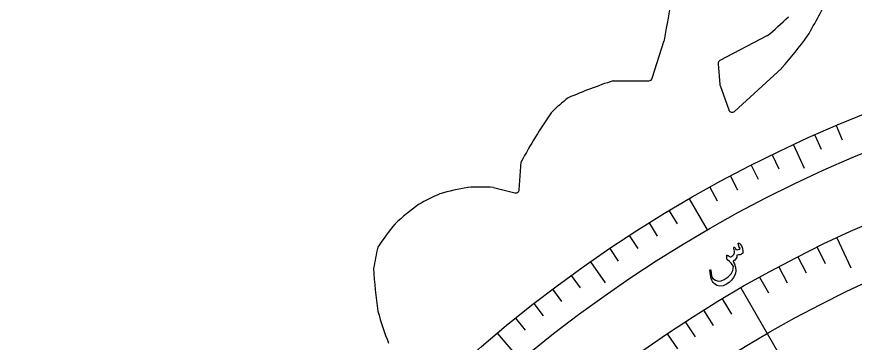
# Model space of a CAD drawing. Header units: millimetres. Extents: x -59 to 59, y -59 to 86.
# Drawn here: x -57.82 to -21.78, y 43.85 to 57.91 of the extents above; entities that cross this region are included whole.
import ezdxf

# ---------------------------------------------------------------- set-up
doc = ezdxf.new("R2010")
doc.units = ezdxf.units.MM
for name, color, linetype in [('CUT_INNER', 6, 'Continuous'), ('CUT_OUTER', 1, 'Continuous'), ('ENGRAVE', 7, 'Continuous'), ('ENGRAVE_FINE', 8, 'Continuous'), ('TEXT', 5, 'Continuous')]:
    doc.layers.add(name, color=color, linetype=linetype)

msp = doc.modelspace()

# ---------------------------------------------------------------- linework, layer by layer
at = {"layer": 'CUT_INNER'}
for points in [[(-25.5719, 57.0867), (-25.5746, 57.0852), (-27.5961, 56.0304)], [(-27.676, 55.8838), (-27.5948, 54.9922)], [(-26.9669, 53.8392), (-24.9366, 55.7006), (-24.9284, 55.7087)], [(-27.5867, 54.9553), (-27.2095, 53.8993)]]:
    msp.add_lwpolyline(points, dxfattribs=at)
for centre, radius, start, end in [((-41.5754, 67.5424), 20.6, 329.49973, 334.98841), ((-32.396, 65.5986), 10.9096, 308.71997, 315.21557), ((-42.092, 70.5673), 22.7017, 319.11698, 323.57267), ((-27.5267, 55.8974), 0.15, 117.55445, 185.20348), ((-27.4455, 55.0058), 0.15, 185.20348, 199.65549), ((-27.0683, 53.9498), 0.15, 199.65549, 312.51461)]:
    msp.add_arc(centre, radius, start, end, dxfattribs=at)
at = {"layer": 'CUT_OUTER'}
for points in [[(-30.5006, 55.2615), (-29.9855, 56.8914), (-29.9825, 56.9027)], [(-32.1874, 55.1566), (-32.184, 55.1567), (-30.6436, 55.1567)], [(-36.2188, 50.4659), (-36.1389, 51.6615), (-36.1385, 51.6651)], [(-37.3335, 50.5621), (-37.329, 50.5613), (-36.4048, 50.3304)]]:
    msp.add_lwpolyline(points, dxfattribs=at)
for centre, radius, start, end in [((-84.1824, 67.3187), 55.1917, 349.12164, 353.5611), ((-24.8832, 33.0807), 23.2529, 108.30771, 113.39787), ((-30.6436, 55.3067), 0.15, 270, 342.46424), ((-28.1908, 46.9059), 9.5711, 128.25753, 134.10676), ((-13.5362, 39.3571), 25.7362, 145.91998, 151.42974), ((-36.7172, 40.3879), 10.3185, 99.58919, 106.39794), ((-37.8851, 40.8909), 9.6869, 86.73524, 93.26065), ((-36.3684, 50.4759), 0.15, 255.97097, 356.17941), ((-35.9774, 41.8313), 9.2106, 113.3653, 119.76132), ((-31.339, 37.5408), 15.3552, 126.85707, 131.73156), ((-32.5781, 41.6949), 11.5776, 140.8785, 147.06607), ((-33.1779, 45.6843), 9.404, 165.81183, 171.52191), ((-25.881, 47.8056), 16.6145, 182.53479, 188.9075), ((-29.1086, 48.8644), 13.6774, 195.39711, 201.48575)]:
    msp.add_arc(centre, radius, start, end, dxfattribs=at)
at = {"layer": 'ENGRAVE'}
for points in [[(-24.4358, 52.4027), (-23.9683, 51.4001)], [(-28.91, 50.0736), (-28.1356, 48.7323)], [(-22.5657, 48.3923), (-21.9623, 47.0983)], [(-33.1642, 47.3634), (-32.5297, 46.4572)], [(-26.6975, 46.2414), (-23.4525, 40.6209)], [(-37.166, 44.2927), (-36.1705, 43.1063)]]:
    msp.add_lwpolyline(points, dxfattribs=at)
for radius in [57.82, 57.82, 56.2713, 53.395, 53.395, 51.1235, 46.905, 46.905, 44.427]:
    msp.add_circle((0, 0), radius, dxfattribs=at)
at = {"layer": 'ENGRAVE_FINE'}
for points in [[(-22.5921, 53.2236), (-22.3327, 52.6126)], [(-23.5175, 52.8212), (-23.2475, 52.2148)], [(-25.3466, 51.9683), (-25.0557, 51.3717)], [(-26.2497, 51.518), (-25.9484, 50.9266)], [(-27.1448, 51.052), (-26.8332, 50.466)], [(-28.0317, 50.5705), (-27.7099, 49.99)], [(-29.7795, 49.5614), (-29.4376, 48.9925)], [(-30.6399, 49.0341), (-30.2882, 48.4712)], [(-31.491, 48.4919), (-31.1295, 47.9353)], [(-23.4068, 47.9911), (-23.0654, 47.2911)], [(-32.3325, 47.935), (-31.9614, 47.3847)], [(-24.2408, 47.5753), (-23.8873, 46.8814)], [(-25.0674, 47.145), (-24.7018, 46.4573)], [(-33.9857, 46.7774), (-33.5956, 46.2404)], [(-25.8864, 46.7003), (-25.5088, 46.0192)], [(-34.7969, 46.1771), (-34.3975, 45.647)], [(-35.5975, 45.5628), (-35.1889, 45.0397)], [(-27.5005, 45.7684), (-27.0993, 45.1009)], [(-28.295, 45.2815), (-27.8823, 44.6211)], [(-36.3873, 44.9346), (-35.9696, 44.4187)], [(-29.081, 44.7808), (-28.6568, 44.1277)], [(-29.8581, 44.2665), (-29.4226, 43.6208)]]:
    msp.add_lwpolyline(points, dxfattribs=at)
at = {"layer": 'TEXT'}
msp.add_lwpolyline([(-26.8087, 48.1381), (-26.81, 48.1481), (-26.809, 48.1563), (-26.8058, 48.1627), (-26.8003, 48.1672), (-26.7919, 48.1706), (-26.7837, 48.1716), (-26.7756, 48.17), (-26.7676, 48.1659), (-26.744, 48.1485), (-26.7204, 48.1238), (-26.6967, 48.0919), (-26.6729, 48.0527), (-26.6406, 47.9849), (-26.6184, 47.9159), (-26.606, 47.8457), (-26.6036, 47.7742), (-26.6059, 47.7553), (-26.6108, 47.739), (-26.6183, 47.7252), (-26.6285, 47.7139), (-26.6723, 47.6856), (-26.7256, 47.6663), (-26.7886, 47.6558), (-26.8612, 47.6543), (-26.8718, 47.5634), (-26.903, 47.4892), (-26.9549, 47.4318), (-27.0274, 47.3909), (-27.0075, 47.3505), (-26.9895, 47.311), (-26.9734, 47.2725), (-26.9591, 47.2348), (-26.9466, 47.1978), (-26.9358, 47.1613), (-26.9265, 47.1253), (-26.9189, 47.0896), (-26.91, 47.0226), (-26.9112, 46.9552), (-26.9225, 46.8876), (-26.9439, 46.8197), (-27.0086, 46.687), (-27.0913, 46.5719), (-27.192, 46.4743), (-27.311, 46.3939), (-27.4613, 46.331), (-27.6007, 46.3158), (-27.7297, 46.3486), (-27.8482, 46.4293), (-27.8793, 46.4653), (-27.909, 46.5122), (-27.9371, 46.5698), (-27.9637, 46.6384), (-27.9874, 46.7168), (-28.0056, 46.8022), (-28.0182, 46.8946), (-28.0253, 46.994), (-28.0251, 47.0006), (-28.0234, 47.0063), (-28.0201, 47.011), (-28.0154, 47.0148), (-28.01, 47.0174), (-28.0047, 47.0187), (-27.9995, 47.0186), (-27.9946, 47.0173), (-27.9897, 47.0138), (-27.9861, 47.0093), (-27.9837, 47.0037), (-27.9826, 46.9971), (-27.9708, 46.8662), (-27.9523, 46.7638), (-27.9273, 46.6899), (-27.8957, 46.6443), (-27.7873, 46.5671), (-27.6699, 46.5339), (-27.5434, 46.5447), (-27.4075, 46.5993), (-27.2394, 46.7129), (-27.1172, 46.844), (-27.0409, 46.993), (-27.0103, 47.1601), (-27.0532, 47.2341), (-27.1102, 47.3056), (-27.1813, 47.3744), (-27.2668, 47.4406), (-27.2763, 47.4468), (-27.2833, 47.4532), (-27.2876, 47.46), (-27.2893, 47.467), (-27.2912, 47.4933), (-27.2929, 47.5181), (-27.2942, 47.5414), (-27.2953, 47.5631), (-27.296, 47.583), (-27.2961, 47.601), (-27.2957, 47.617), (-27.2948, 47.6309), (-27.2934, 47.6374), (-27.2904, 47.6415), (-27.2856, 47.6431), (-27.2792, 47.6424), (-27.2754, 47.6411), (-27.2699, 47.6391), (-27.2627, 47.6361), (-27.2537, 47.6324), (-27.2433, 47.6276), (-27.2316, 47.6217), (-27.2187, 47.6147), (-27.2045, 47.6065), (-27.1764, 47.5912), (-27.1543, 47.5811), (-27.1383, 47.5762), (-27.1283, 47.5764), (-27.0778, 47.5998), (-27.0342, 47.6354), (-26.9976, 47.6833), (-26.9678, 47.7434), (-26.9626, 47.7751), (-26.9654, 47.8206), (-26.9763, 47.88), (-26.9952, 47.9531), (-26.9969, 47.9601), (-26.9968, 47.9669), (-26.9947, 47.9736), (-26.9907, 47.9801), (-26.9864, 47.9853), (-26.9815, 47.9889), (-26.9761, 47.9911), (-26.9701, 47.9917), (-26.9565, 47.984), (-26.9415, 47.9637), (-26.9253, 47.9307), (-26.9077, 47.8849), (-26.8571, 47.8831), (-26.8084, 47.8905), (-26.7616, 47.9072), (-26.7166, 47.9332), (-26.7248, 47.9465), (-26.7327, 47.9566), (-26.7404, 47.9635), (-26.7477, 47.9671), (-26.7555, 47.9701), (-26.7615, 47.9741), (-26.7655, 47.9792), (-26.7677, 47.9853)], close=True, dxfattribs=at)

doc.saveas('drawing.dxf')
